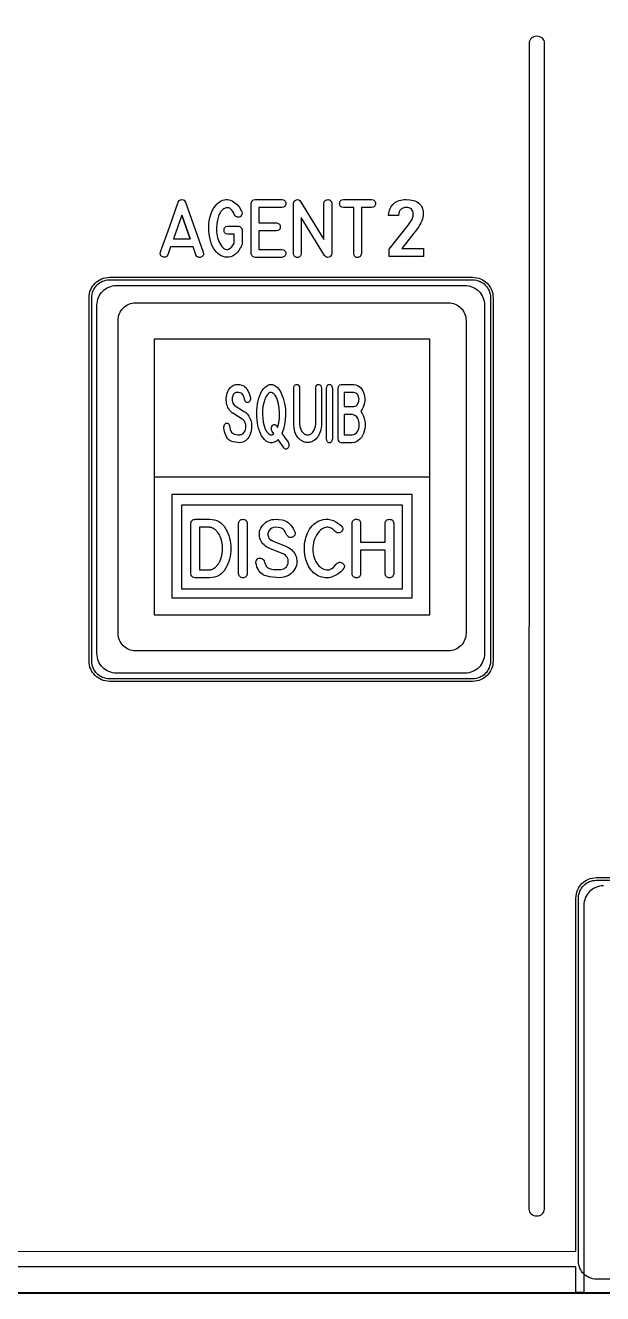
# Model space of a CAD drawing. Extents: x 27 to 704, y 10 to 614.
# Drawn here: x 301.4 to 334.9, y 502.1 to 575.7 of the extents above; entities that cross this region are included whole.
import ezdxf

# ---------------------------------------------------------------- set-up
doc = ezdxf.new("R2010")
doc.units = 0
for name, color, linetype in [('_BACKPANEL', 5, 'CONTINUOUS'), ('_ENGRAVING', 105, 'CONTINUOUS'), ('_LABELS', 30, 'CONTINUOUS'), ('_TOPLAYER', 1, 'CONTINUOUS')]:
    doc.layers.add(name, color=color, linetype=linetype)

msp = doc.modelspace()

# ---------------------------------------------------------------- linework, layer by layer
at = {"layer": '_BACKPANEL'}
for points in [[(526.321, 576.81), (526.321, 572.142), (526.321, 562.805), (526.321, 553.469), (526.321, 511.454), (526.321, 502.117), (203.984, 502.117), (203.984, 511.454), (203.984, 553.469), (203.984, 562.805), (203.984, 572.142), (203.984, 576.81)], [(306.258, 560.954), (327.354, 560.954), (327.459, 560.949), (327.561, 560.933), (327.66, 560.908), (327.754, 560.874), (327.844, 560.831), (327.929, 560.779), (328.008, 560.72), (328.081, 560.654), (328.147, 560.581), (328.206, 560.502), (328.257, 560.417), (328.301, 560.327), (328.335, 560.233), (328.36, 560.134), (328.376, 560.032), (328.381, 559.927), (328.381, 538.832), (328.376, 538.726), (328.36, 538.624), (328.335, 538.526), (328.301, 538.431), (328.257, 538.341), (328.206, 538.257), (328.147, 538.177), (328.081, 538.105), (328.008, 538.038), (327.929, 537.979), (327.844, 537.928), (327.754, 537.885), (327.66, 537.85), (327.561, 537.825), (327.459, 537.81), (327.354, 537.804), (306.258, 537.804), (306.153, 537.81), (306.051, 537.825), (305.952, 537.85), (305.858, 537.885), (305.768, 537.928), (305.683, 537.979), (305.604, 538.038), (305.531, 538.105), (305.465, 538.177), (305.406, 538.257), (305.355, 538.341), (305.312, 538.431), (305.277, 538.526), (305.252, 538.624), (305.236, 538.726), (305.231, 538.832), (305.231, 559.927), (305.236, 560.032), (305.252, 560.134), (305.277, 560.233), (305.312, 560.327), (305.355, 560.417), (305.406, 560.502), (305.465, 560.581), (305.531, 560.654), (305.604, 560.72), (305.683, 560.779), (305.768, 560.831), (305.858, 560.874), (305.952, 560.908), (306.051, 560.933), (306.153, 560.949)]]:
    msp.add_lwpolyline(points, close=True, dxfattribs=at)
msp.add_lwpolyline([(355.619, 502.96), (334.524, 502.96), (334.418, 502.965), (334.316, 502.98), (334.218, 503.006), (334.123, 503.04), (334.033, 503.083), (333.949, 503.135), (333.87, 503.194), (333.797, 503.26), (333.73, 503.333), (333.671, 503.412), (333.62, 503.496), (333.577, 503.586), (333.542, 503.681), (333.517, 503.779), (333.502, 503.882), (333.496, 503.987), (333.496, 525.082), (333.502, 525.187), (333.517, 525.29), (333.542, 525.388), (333.577, 525.483), (333.62, 525.573), (333.671, 525.657), (333.73, 525.736), (333.797, 525.809), (333.87, 525.875), (333.949, 525.934), (334.033, 525.986), (334.123, 526.029), (334.218, 526.063), (334.316, 526.089), (334.418, 526.104), (334.524, 526.11), (355.619, 526.11)], dxfattribs=at)
at = {"layer": '_ENGRAVING'}
for points in [[(331.076, 575.093), (331.075, 575.093), (330.985, 575.085), (330.9, 575.062), (330.824, 575.025), (330.757, 574.977), (330.702, 574.918), (330.661, 574.851), (330.634, 574.777), (330.625, 574.697), (330.625, 574.696), (330.617, 507.027), (330.617, 507.026), (330.626, 506.946), (330.653, 506.871), (330.694, 506.804), (330.749, 506.746), (330.815, 506.697), (330.892, 506.661), (330.976, 506.637), (331.066, 506.629), (331.068, 506.629), (331.158, 506.637), (331.243, 506.66), (331.319, 506.697), (331.386, 506.745), (331.441, 506.804), (331.482, 506.871), (331.508, 506.946), (331.518, 507.026), (331.518, 507.027), (331.526, 574.696), (331.526, 574.697), (331.516, 574.776), (331.49, 574.851), (331.449, 574.918), (331.394, 574.977), (331.328, 575.025), (331.251, 575.062), (331.167, 575.085)], [(309.225, 562.576), (309.74, 564.021), (310.257, 565.466), (310.29, 565.531), (310.336, 565.578), (310.396, 565.606), (310.468, 565.616), (310.54, 565.608), (310.6, 565.579), (310.646, 565.532), (310.68, 565.466), (311.71, 562.568), (311.72, 562.463), (311.714, 562.418), (311.7, 562.378), (311.679, 562.343), (311.651, 562.314), (311.615, 562.289), (311.572, 562.27), (311.527, 562.257), (311.484, 562.253), (311.444, 562.258), (311.407, 562.271), (311.372, 562.292), (311.34, 562.322), (311.284, 562.407), (311.119, 562.876), (309.809, 562.876), (309.648, 562.419), (309.591, 562.333), (309.559, 562.303), (309.523, 562.282), (309.485, 562.269), (309.445, 562.265), (309.401, 562.27), (309.355, 562.284), (309.312, 562.304), (309.276, 562.329), (309.248, 562.358), (309.228, 562.392), (309.216, 562.431), (309.211, 562.475)], [(313.127, 563.612), (313.112, 563.614), (313.026, 563.637), (312.993, 563.657), (312.965, 563.683), (312.944, 563.714), (312.928, 563.751), (312.916, 563.841), (312.928, 563.932), (312.944, 563.969), (312.965, 564), (312.993, 564.026), (313.026, 564.046), (313.112, 564.069), (313.127, 564.072), (313.141, 564.072), (313.734, 564.072), (313.779, 564.068), (313.821, 564.055), (313.859, 564.034), (313.894, 564.004), (313.924, 563.969), (313.944, 563.93), (313.957, 563.887), (313.961, 563.841), (313.961, 563.01), (313.942, 562.968), (313.931, 562.942), (313.919, 562.917), (313.906, 562.892), (313.894, 562.868), (313.882, 562.843), (313.869, 562.819), (313.855, 562.794), (313.775, 562.668), (313.69, 562.558), (313.6, 562.466), (313.505, 562.392), (313.406, 562.334), (313.302, 562.294), (313.194, 562.271), (313.08, 562.266), (312.967, 562.277), (312.858, 562.304), (312.754, 562.346), (312.654, 562.405), (312.559, 562.48), (312.469, 562.57), (312.383, 562.677), (312.302, 562.799), (312.232, 562.931), (312.172, 563.078), (312.121, 563.241), (312.08, 563.419), (312.05, 563.607), (312.033, 563.796), (312.029, 563.988), (312.037, 564.181), (312.059, 564.374), (312.096, 564.561), (312.148, 564.744), (312.214, 564.922), (312.298, 565.089), (312.4, 565.238), (312.52, 565.368), (312.659, 565.48), (312.751, 565.537), (312.843, 565.58), (312.934, 565.609), (313.024, 565.623), (313.114, 565.624), (313.203, 565.61), (313.291, 565.582), (313.379, 565.54), (313.543, 565.432), (313.685, 565.305), (313.805, 565.157), (313.903, 564.99), (313.916, 564.964), (313.926, 564.941), (313.939, 564.917), (313.956, 564.842), (313.955, 564.775), (313.936, 564.715), (313.897, 564.663), (313.849, 564.623), (313.8, 564.598), (313.748, 564.588), (313.694, 564.593), (313.643, 564.61), (313.597, 564.638), (313.558, 564.676), (313.525, 564.725), (313.477, 564.835), (313.425, 564.929), (313.369, 565.006), (313.31, 565.066), (313.248, 565.11), (313.182, 565.136), (313.113, 565.146), (313.041, 565.139), (312.969, 565.118), (312.902, 565.086), (312.839, 565.041), (312.781, 564.985), (312.728, 564.918), (312.679, 564.838), (312.636, 564.747), (312.596, 564.644), (312.535, 564.431), (312.495, 564.209), (312.478, 563.98), (312.482, 563.742), (312.494, 563.624), (312.513, 563.509), (312.54, 563.398), (312.575, 563.291), (312.617, 563.187), (312.667, 563.088), (312.725, 562.992), (312.791, 562.901), (312.887, 562.797), (312.935, 562.761), (312.984, 562.735), (313.032, 562.72), (313.081, 562.716), (313.13, 562.723), (313.18, 562.74), (313.273, 562.795), (313.357, 562.869), (313.429, 562.963), (313.492, 563.076), (313.509, 563.112), (313.509, 563.612)], [(316.27, 565.159), (314.937, 565.159), (314.937, 564.263), (315.953, 564.263), (316.053, 564.235), (316.092, 564.214), (316.124, 564.187), (316.149, 564.155), (316.166, 564.118), (316.177, 564.076), (316.18, 564.029), (316.177, 563.982), (316.166, 563.94), (316.148, 563.903), (316.123, 563.872), (316.091, 563.845), (316.052, 563.824), (315.953, 563.797), (314.937, 563.797), (314.937, 562.72), (316.27, 562.72), (316.369, 562.693), (316.408, 562.672), (316.44, 562.645), (316.464, 562.614), (316.482, 562.578), (316.493, 562.536), (316.496, 562.489), (316.493, 562.443), (316.482, 562.401), (316.464, 562.365), (316.44, 562.334), (316.408, 562.308), (316.369, 562.287), (316.27, 562.26), (314.713, 562.26), (314.624, 562.284), (314.587, 562.305), (314.556, 562.331), (314.53, 562.363), (314.51, 562.401), (314.485, 562.493), (314.485, 565.387), (314.511, 565.482), (314.532, 565.521), (314.558, 565.552), (314.589, 565.578), (314.625, 565.597), (314.713, 565.616), (316.27, 565.616), (316.369, 565.595), (316.408, 565.576), (316.439, 565.55), (316.464, 565.518), (316.482, 565.48), (316.492, 565.436), (316.495, 565.386), (316.492, 565.336), (316.481, 565.292), (316.463, 565.255), (316.439, 565.223), (316.407, 565.198), (316.368, 565.179)], [(319.163, 562.486), (319.153, 562.408), (319.122, 562.345), (319.071, 562.298), (319, 562.267), (318.923, 562.256), (318.855, 562.268), (318.796, 562.305), (318.747, 562.365), (317.397, 564.572), (317.397, 562.486), (317.369, 562.386), (317.348, 562.346), (317.322, 562.314), (317.291, 562.289), (317.255, 562.271), (317.215, 562.26), (317.169, 562.257), (317.124, 562.26), (317.083, 562.271), (317.047, 562.289), (317.017, 562.314), (316.991, 562.346), (316.97, 562.386), (316.943, 562.486), (316.943, 565.38), (316.963, 565.458), (316.998, 565.522), (317.049, 565.571), (317.114, 565.605), (317.185, 565.619), (317.249, 565.607), (317.307, 565.568), (317.36, 565.503), (318.71, 563.292), (318.71, 565.38), (318.736, 565.483), (318.757, 565.523), (318.784, 565.555), (318.816, 565.581), (318.853, 565.599), (318.896, 565.609), (318.944, 565.612), (318.992, 565.608), (319.034, 565.597), (319.07, 565.578), (319.1, 565.553), (319.125, 565.521), (319.144, 565.481), (319.163, 565.38)], [(320.44, 562.489), (320.44, 565.154), (319.85, 565.154), (319.751, 565.175), (319.713, 565.195), (319.681, 565.221), (319.657, 565.253), (319.639, 565.29), (319.629, 565.334), (319.625, 565.384), (319.629, 565.434), (319.64, 565.479), (319.657, 565.517), (319.682, 565.549), (319.713, 565.575), (319.752, 565.594), (319.85, 565.616), (321.481, 565.616), (321.579, 565.595), (321.617, 565.575), (321.648, 565.549), (321.672, 565.517), (321.69, 565.479), (321.7, 565.435), (321.704, 565.384), (321.701, 565.334), (321.69, 565.29), (321.673, 565.252), (321.649, 565.22), (321.617, 565.194), (321.579, 565.175), (321.481, 565.154), (320.893, 565.154), (320.893, 562.489), (320.864, 562.388), (320.842, 562.348), (320.815, 562.316), (320.783, 562.291), (320.746, 562.273), (320.703, 562.263), (320.656, 562.26), (320.609, 562.264), (320.567, 562.275), (320.532, 562.294), (320.502, 562.319), (320.478, 562.351), (320.459, 562.39)], [(323.481, 565.621), (323.709, 565.607), (323.812, 565.591), (323.909, 565.567), (323.998, 565.537), (324.08, 565.5), (324.154, 565.457), (324.222, 565.407), (324.283, 565.351), (324.335, 565.289), (324.38, 565.221), (324.416, 565.147), (324.445, 565.068), (324.465, 564.982), (324.477, 564.891), (324.481, 564.793), (324.481, 564.787), (324.476, 564.691), (324.46, 564.592), (324.433, 564.489), (324.395, 564.383), (324.347, 564.274), (324.288, 564.165), (324.22, 564.056), (324.141, 563.945), (323.23, 562.77), (324.492, 562.77), (324.492, 562.308), (322.503, 562.308), (322.503, 562.732), (323.628, 564.149), (323.746, 564.321), (323.832, 564.487), (323.885, 564.644), (323.898, 564.716), (323.903, 564.784), (323.903, 564.793), (323.896, 564.876), (323.877, 564.948), (323.844, 565.01), (323.798, 565.062), (323.74, 565.102), (323.67, 565.131), (323.588, 565.148), (323.494, 565.154), (323.4, 565.147), (323.316, 565.125), (323.242, 565.089), (323.178, 565.039), (323.125, 564.976), (323.085, 564.9), (323.058, 564.811), (323.044, 564.71), (323.044, 564.694), (322.466, 564.694), (322.466, 564.71), (322.479, 564.816), (322.498, 564.917), (322.525, 565.011), (322.559, 565.098), (322.601, 565.179), (322.649, 565.254), (322.704, 565.322), (322.767, 565.384), (322.836, 565.439), (322.911, 565.488), (322.991, 565.528), (323.078, 565.562), (323.17, 565.587), (323.268, 565.606), (323.372, 565.617)], [(310.955, 563.337), (310.466, 564.713), (309.974, 563.337)], [(310.466, 564.713), (310.955, 563.337)], [(306.268, 561.108), (327.344, 561.108), (327.466, 561.101), (327.584, 561.083), (327.699, 561.054), (327.808, 561.014), (327.912, 560.964), (328.01, 560.905), (328.102, 560.836), (328.186, 560.76), (328.263, 560.675), (328.332, 560.584), (328.391, 560.485), (328.441, 560.381), (328.481, 560.272), (328.51, 560.158), (328.528, 560.039), (328.534, 559.917), (328.534, 538.842), (328.528, 538.72), (328.51, 538.601), (328.481, 538.487), (328.441, 538.377), (328.391, 538.273), (328.332, 538.175), (328.263, 538.083), (328.186, 537.999), (328.102, 537.922), (328.01, 537.854), (327.912, 537.794), (327.808, 537.744), (327.699, 537.704), (327.584, 537.675), (327.466, 537.657), (327.344, 537.651), (306.268, 537.651), (306.146, 537.657), (306.028, 537.675), (305.914, 537.704), (305.804, 537.744), (305.7, 537.794), (305.602, 537.854), (305.51, 537.922), (305.426, 537.999), (305.349, 538.083), (305.281, 538.175), (305.221, 538.273), (305.171, 538.377), (305.131, 538.487), (305.102, 538.601), (305.084, 538.72), (305.078, 538.842), (305.078, 559.917), (305.084, 560.039), (305.102, 560.158), (305.131, 560.272), (305.171, 560.381), (305.221, 560.485), (305.281, 560.584), (305.349, 560.675), (305.426, 560.76), (305.51, 560.836), (305.602, 560.905), (305.7, 560.964), (305.804, 561.014), (305.914, 561.054), (306.028, 561.083), (306.146, 561.101)], [(306.676, 560.629), (326.892, 560.629), (327.009, 560.623), (327.123, 560.606), (327.233, 560.578), (327.338, 560.54), (327.438, 560.492), (327.532, 560.435), (327.62, 560.369), (327.701, 560.296), (327.774, 560.215), (327.84, 560.127), (327.897, 560.032), (327.945, 559.933), (327.983, 559.828), (328.011, 559.718), (328.029, 559.604), (328.034, 559.487), (328.034, 539.271), (328.029, 539.154), (328.011, 539.041), (327.983, 538.931), (327.945, 538.826), (327.897, 538.726), (327.84, 538.632), (327.774, 538.544), (327.701, 538.463), (327.62, 538.389), (327.532, 538.324), (327.438, 538.267), (327.338, 538.219), (327.233, 538.18), (327.123, 538.152), (327.009, 538.135), (326.892, 538.129), (306.676, 538.129), (306.559, 538.135), (306.446, 538.152), (306.336, 538.18), (306.231, 538.219), (306.131, 538.267), (306.037, 538.324), (305.949, 538.389), (305.868, 538.463), (305.795, 538.544), (305.729, 538.632), (305.672, 538.726), (305.624, 538.826), (305.586, 538.931), (305.558, 539.041), (305.54, 539.154), (305.534, 539.271), (305.534, 559.487), (305.54, 559.604), (305.558, 559.718), (305.586, 559.828), (305.624, 559.933), (305.672, 560.032), (305.729, 560.127), (305.795, 560.215), (305.868, 560.296), (305.949, 560.369), (306.037, 560.435), (306.131, 560.492), (306.231, 560.54), (306.336, 560.578), (306.446, 560.606), (306.559, 560.623)]]:
    msp.add_lwpolyline(points, close=True, dxfattribs=at)
for points in [[(210.342, 504.572), (333.343, 504.578), (333.343, 525.072), (333.349, 525.194), (333.367, 525.313), (333.396, 525.427), (333.436, 525.537), (333.486, 525.641), (333.546, 525.739), (333.614, 525.83), (333.691, 525.915), (333.776, 525.992), (333.867, 526.06), (333.965, 526.12), (334.069, 526.17), (334.179, 526.209), (334.293, 526.239), (334.412, 526.257), (334.534, 526.263), (355.609, 526.263)], [(334.942, 525.785), (334.825, 525.779), (334.711, 525.761), (334.601, 525.733), (334.496, 525.695), (334.397, 525.647), (334.302, 525.59), (334.214, 525.524), (334.133, 525.451), (334.06, 525.37), (333.994, 525.282), (333.937, 525.188), (333.889, 525.088), (333.851, 524.983), (333.823, 524.873), (333.806, 524.76), (333.8, 524.642), (333.8, 502.186)], [(333.8, 502.186), (333.343, 502.186), (333.343, 503.678), (210.344, 503.672)]]:
    msp.add_lwpolyline(points, dxfattribs=at)
at = {"layer": '_LABELS'}
for points in [[(324.864, 541.522), (324.864, 557.524), (308.864, 557.524), (308.864, 541.522)], [(314.109, 553.304), (314.128, 553.292), (314.15, 553.278), (314.169, 553.263), (314.188, 553.247), (314.207, 553.231), (314.264, 553.175), (314.314, 553.113), (314.36, 553.046), (314.399, 552.975), (314.461, 552.815), (314.5, 552.635), (314.514, 552.484), (314.51, 552.329), (314.496, 552.218), (314.472, 552.112), (314.438, 552.01), (314.396, 551.912), (314.345, 551.822), (314.288, 551.743), (314.226, 551.674), (314.157, 551.617), (314.079, 551.568), (314, 551.532), (313.919, 551.511), (313.838, 551.504), (313.7, 551.51), (313.566, 551.529), (313.435, 551.56), (313.308, 551.603), (313.247, 551.633), (313.19, 551.673), (313.139, 551.723), (313.091, 551.784), (313.049, 551.855), (313.01, 551.936), (312.948, 552.13), (312.926, 552.243), (312.909, 552.359), (312.905, 552.416), (312.911, 552.471), (312.926, 552.522), (312.952, 552.569), (312.984, 552.607), (313.019, 552.632), (313.059, 552.642), (313.102, 552.638), (313.146, 552.618), (313.182, 552.585), (313.211, 552.537), (313.233, 552.476), (313.237, 552.461), (313.271, 552.3), (313.316, 552.174), (313.371, 552.085), (313.403, 552.054), (313.437, 552.032), (313.516, 552.002), (313.608, 551.982), (313.715, 551.971), (313.835, 551.969), (313.892, 551.974), (313.943, 551.989), (313.99, 552.012), (314.033, 552.046), (314.071, 552.089), (314.104, 552.141), (314.133, 552.203), (314.157, 552.274), (314.172, 552.343), (314.179, 552.413), (314.178, 552.484), (314.169, 552.556), (314.153, 552.627), (314.13, 552.691), (314.101, 552.749), (314.065, 552.801), (314.025, 552.841), (313.974, 552.879), (313.42, 553.215), (313.402, 553.228), (313.337, 553.28), (313.279, 553.338), (313.227, 553.4), (313.182, 553.468), (313.143, 553.542), (313.111, 553.62), (313.084, 553.704), (313.065, 553.793), (313.049, 553.897), (313.042, 553.999), (313.043, 554.098), (313.053, 554.195), (313.071, 554.288), (313.098, 554.379), (313.133, 554.468), (313.177, 554.553), (313.227, 554.632), (313.28, 554.701), (313.338, 554.759), (313.399, 554.806), (313.464, 554.843), (313.532, 554.869), (313.605, 554.885), (313.681, 554.89), (313.812, 554.885), (313.937, 554.853), (313.997, 554.832), (314.058, 554.799), (314.129, 554.746), (314.191, 554.683), (314.244, 554.612), (314.289, 554.531), (314.365, 554.353), (314.433, 554.162), (314.444, 554.119), (314.448, 554.041), (314.432, 553.971), (314.402, 553.908), (314.377, 553.879), (314.345, 553.853), (314.312, 553.839), (314.277, 553.835), (314.241, 553.842), (314.206, 553.859), (314.175, 553.887), (314.149, 553.925), (314.127, 553.975), (314.061, 554.171), (314.018, 554.263), (313.962, 554.337), (313.911, 554.376), (313.857, 554.404), (313.779, 554.422), (313.669, 554.427), (313.593, 554.413), (313.527, 554.377), (313.471, 554.317), (313.424, 554.235), (313.399, 554.172), (313.384, 554.107), (313.378, 554.037), (313.381, 553.965), (313.395, 553.878), (313.42, 553.802), (313.457, 553.736), (313.505, 553.68), (313.516, 553.669), (313.529, 553.658), (313.542, 553.65), (313.556, 553.642)], [(316.486, 553.119), (316.469, 552.829), (316.428, 552.553), (316.363, 552.289), (316.273, 552.037), (316.632, 551.532), (316.657, 551.491), (316.673, 551.447), (316.681, 551.398), (316.681, 551.345), (316.672, 551.294), (316.657, 551.248), (316.635, 551.207), (316.605, 551.173), (316.548, 551.135), (316.493, 551.128), (316.441, 551.151), (316.392, 551.205), (316.048, 551.683), (316.039, 551.674), (316.032, 551.666), (315.961, 551.602), (315.887, 551.554), (315.827, 551.528), (315.768, 551.51), (315.708, 551.501), (315.649, 551.501), (315.607, 551.506), (315.482, 551.542), (315.368, 551.601), (315.266, 551.683), (315.176, 551.788), (315.097, 551.911), (315.027, 552.045), (314.967, 552.193), (314.917, 552.352), (314.879, 552.503), (314.85, 552.664), (314.829, 552.836), (314.815, 553.018), (314.81, 553.205), (314.815, 553.389), (314.829, 553.572), (314.853, 553.752), (314.886, 553.927), (314.93, 554.094), (314.985, 554.254), (315.05, 554.405), (315.127, 554.542), (315.216, 554.66), (315.317, 554.757), (315.431, 554.834), (315.49, 554.862), (315.548, 554.882), (315.606, 554.892), (315.663, 554.893), (315.719, 554.886), (315.775, 554.869), (315.83, 554.844), (315.885, 554.809), (315.988, 554.724), (316.081, 554.623), (316.163, 554.508), (316.234, 554.377), (316.295, 554.234), (316.348, 554.086), (316.392, 553.933), (316.428, 553.773), (316.455, 553.611), (316.473, 553.448), (316.484, 553.284)], [(315.713, 552.155), (315.692, 552.191), (315.669, 552.254), (315.661, 552.316), (315.667, 552.379), (315.687, 552.441), (315.719, 552.497), (315.759, 552.534), (315.812, 552.557), (315.862, 552.557), (315.909, 552.534), (315.954, 552.488), (316.026, 552.385), (316.064, 552.518), (316.094, 552.655), (316.116, 552.795), (316.129, 552.939), (316.134, 553.228), (316.115, 553.513), (316.072, 553.768), (315.996, 554.04), (315.943, 554.168), (315.878, 554.271), (315.801, 554.35), (315.711, 554.404), (315.641, 554.42), (315.574, 554.411), (315.51, 554.376), (315.45, 554.316), (315.347, 554.166), (315.308, 554.089), (315.276, 554.011), (315.215, 553.814), (315.174, 553.604), (315.15, 553.381), (315.145, 553.144), (315.159, 552.909), (315.191, 552.688), (315.241, 552.482), (315.31, 552.291), (315.349, 552.209), (315.395, 552.135), (315.447, 552.07), (315.506, 552.013), (315.569, 551.972), (315.635, 551.957), (315.705, 551.966), (315.777, 552.001), (315.806, 552.022)], [(318.57, 552.617), (318.57, 552.584), (318.565, 552.484), (318.528, 552.248), (318.5, 552.142), (318.465, 552.044), (318.425, 551.955), (318.378, 551.874), (318.324, 551.801), (318.265, 551.737), (318.138, 551.632), (318.073, 551.592), (318.007, 551.56), (317.939, 551.536), (317.871, 551.52), (317.802, 551.512), (317.732, 551.512), (317.661, 551.52), (317.593, 551.535), (317.526, 551.559), (317.46, 551.591), (317.334, 551.678), (317.213, 551.797), (317.158, 551.869), (317.109, 551.948), (317.067, 552.034), (317.032, 552.129), (317.003, 552.231), (316.981, 552.341), (316.958, 552.584), (316.958, 552.617), (316.958, 554.658), (316.971, 554.748), (317.004, 554.822), (317.047, 554.869), (317.1, 554.89), (317.162, 554.885), (317.22, 554.858), (317.262, 554.81), (317.287, 554.744), (317.295, 554.658), (317.295, 552.617), (317.317, 552.439), (317.337, 552.358), (317.364, 552.284), (317.398, 552.216), (317.438, 552.154), (317.484, 552.098), (317.537, 552.047), (317.594, 552.006), (317.651, 551.978), (317.709, 551.961), (317.767, 551.957), (317.827, 551.965), (317.887, 551.986), (317.948, 552.019), (318.009, 552.064), (318.061, 552.113), (318.106, 552.168), (318.143, 552.23), (318.172, 552.299), (318.214, 552.451), (318.234, 552.617), (318.234, 554.658), (318.236, 554.703), (318.258, 554.791), (318.295, 554.851), (318.32, 554.87), (318.348, 554.883), (318.417, 554.887), (318.484, 554.865), (318.51, 554.846), (318.532, 554.82), (318.561, 554.751), (318.57, 554.658)], [(319.202, 551.728), (319.181, 551.626), (319.146, 551.553), (319.123, 551.527), (319.096, 551.509), (319.066, 551.499), (319.031, 551.495), (318.997, 551.499), (318.967, 551.51), (318.94, 551.528), (318.917, 551.554), (318.882, 551.626), (318.862, 551.728), (318.862, 554.655), (318.882, 554.757), (318.917, 554.83), (318.94, 554.856), (318.967, 554.875), (318.997, 554.886), (319.031, 554.889), (319.066, 554.886), (319.096, 554.875), (319.123, 554.857), (319.146, 554.831), (319.181, 554.758), (319.202, 554.655)], [(320.454, 554.89), (320.563, 554.868), (320.664, 554.829), (320.755, 554.773), (320.837, 554.7), (320.908, 554.614), (320.968, 554.519), (321.015, 554.416), (321.051, 554.305), (321.075, 554.188), (321.085, 554.067), (321.083, 553.942), (321.067, 553.813), (321.038, 553.685), (320.993, 553.563), (320.932, 553.446), (320.856, 553.334), (320.94, 553.197), (321.006, 553.055), (321.055, 552.907), (321.086, 552.754), (321.101, 552.601), (321.102, 552.453), (321.087, 552.31), (321.058, 552.172), (321.014, 552.042), (320.957, 551.922), (320.887, 551.812), (320.802, 551.713), (320.706, 551.629), (320.599, 551.565), (320.481, 551.522), (320.351, 551.499), (320.348, 551.499), (319.711, 551.499), (319.646, 551.524), (319.595, 551.571), (319.561, 551.639), (319.542, 551.729), (319.542, 554.655), (319.56, 554.747), (319.594, 554.817), (319.645, 554.864), (319.711, 554.89)], [(320.454, 554.42), (319.88, 554.42), (319.88, 553.604), (320.458, 553.604), (320.527, 553.621), (320.587, 553.652), (320.638, 553.695), (320.679, 553.752), (320.71, 553.816), (320.732, 553.883), (320.745, 553.952), (320.749, 554.024), (320.744, 554.094), (320.729, 554.162), (320.706, 554.227), (320.673, 554.288), (320.632, 554.342), (320.581, 554.381), (320.522, 554.407)], [(320.348, 551.968), (320.443, 551.984), (320.527, 552.019), (320.598, 552.075), (320.658, 552.15), (320.705, 552.238), (320.739, 552.33), (320.76, 552.427), (320.768, 552.528), (320.764, 552.631), (320.746, 552.73), (320.716, 552.826), (320.672, 552.918), (320.615, 553), (320.544, 553.064), (320.46, 553.11), (320.362, 553.138), (319.88, 553.138), (319.88, 551.968)], [(309.891, 548.505), (309.891, 548.363), (309.891, 542.505), (323.837, 542.505), (323.837, 548.505)], [(310.462, 547.907), (323.247, 547.907), (323.247, 543.005), (310.462, 543.005)], [(311.237, 547.061), (312.069, 547.061), (312.219, 547.053), (312.36, 547.028), (312.491, 546.987), (312.612, 546.929), (312.723, 546.854), (312.825, 546.763), (312.917, 546.655), (312.999, 546.531), (313.071, 546.396), (313.134, 546.259), (313.187, 546.118), (313.231, 545.974), (313.265, 545.826), (313.289, 545.675), (313.303, 545.521), (313.308, 545.364), (313.303, 545.206), (313.289, 545.052), (313.264, 544.901), (313.23, 544.754), (313.187, 544.609), (313.134, 544.469), (313.071, 544.331), (312.998, 544.197), (312.916, 544.072), (312.824, 543.965), (312.722, 543.873), (312.611, 543.799), (312.49, 543.741), (312.359, 543.699), (312.219, 543.674), (312.069, 543.666), (311.237, 543.666), (311.24, 543.666), (311.237, 543.666), (311.173, 543.676), (311.093, 543.706), (311.036, 543.753), (311.002, 543.819), (310.991, 543.902), (310.99, 543.902), (310.991, 546.829), (310.99, 546.842), (310.996, 546.886), (311.011, 546.927), (311.035, 546.964), (311.066, 546.997), (311.104, 547.025), (311.145, 547.045), (311.19, 547.057), (311.239, 547.061)], [(314.26, 543.895), (314.23, 543.793), (314.207, 543.753), (314.178, 543.72), (314.144, 543.694), (314.104, 543.676), (314.059, 543.666), (314.009, 543.662), (313.958, 543.666), (313.913, 543.677), (313.874, 543.695), (313.84, 543.721), (313.811, 543.753), (313.788, 543.793), (313.759, 543.895), (313.759, 546.826), (313.788, 546.928), (313.811, 546.968), (313.84, 547.001), (313.874, 547.027), (313.913, 547.045), (313.958, 547.057), (314.009, 547.06), (314.059, 547.057), (314.104, 547.046), (314.144, 547.028), (314.178, 547.002), (314.207, 546.969), (314.23, 546.929), (314.26, 546.826)], [(316.54, 545.473), (316.568, 545.462), (316.6, 545.447), (316.628, 545.432), (316.656, 545.416), (316.685, 545.4), (316.768, 545.344), (316.843, 545.282), (316.91, 545.215), (316.968, 545.143), (317.018, 545.066), (317.06, 544.984), (317.093, 544.896), (317.118, 544.803), (317.137, 544.652), (317.132, 544.497), (317.111, 544.386), (317.076, 544.28), (317.027, 544.178), (316.963, 544.08), (316.889, 543.99), (316.805, 543.91), (316.712, 543.842), (316.611, 543.784), (316.496, 543.735), (316.379, 543.699), (316.26, 543.678), (316.139, 543.671), (315.936, 543.677), (315.738, 543.696), (315.545, 543.727), (315.356, 543.77), (315.266, 543.8), (315.183, 543.84), (315.107, 543.89), (315.037, 543.951), (314.974, 544.022), (314.917, 544.104), (314.867, 544.196), (314.824, 544.298), (314.792, 544.411), (314.768, 544.527), (314.762, 544.584), (314.77, 544.639), (314.793, 544.69), (314.83, 544.737), (314.878, 544.776), (314.93, 544.8), (314.989, 544.81), (315.052, 544.807), (315.117, 544.787), (315.171, 544.753), (315.214, 544.705), (315.247, 544.644), (315.252, 544.629), (315.302, 544.468), (315.333, 544.4), (315.368, 544.342), (315.407, 544.293), (315.45, 544.253), (315.497, 544.222), (315.548, 544.2), (315.664, 544.17), (315.8, 544.149), (315.958, 544.138), (316.135, 544.137), (316.219, 544.142), (316.295, 544.156), (316.365, 544.18), (316.427, 544.213), (316.483, 544.256), (316.533, 544.309), (316.575, 544.371), (316.611, 544.442), (316.633, 544.511), (316.643, 544.581), (316.642, 544.652), (316.628, 544.725), (316.604, 544.795), (316.571, 544.859), (316.527, 544.917), (316.475, 544.969), (316.416, 545.009), (316.34, 545.047), (315.522, 545.384), (315.496, 545.397), (315.4, 545.449), (315.314, 545.507), (315.238, 545.57), (315.171, 545.638), (315.113, 545.711), (315.065, 545.789), (315.026, 545.873), (314.997, 545.962), (314.974, 546.067), (314.963, 546.169), (314.965, 546.268), (314.98, 546.365), (315.006, 546.459), (315.046, 546.55), (315.098, 546.638), (315.163, 546.724), (315.236, 546.803), (315.316, 546.871), (315.4, 546.929), (315.491, 546.977), (315.587, 547.014), (315.688, 547.04), (315.795, 547.056), (315.907, 547.061), (316.102, 547.056), (316.286, 547.024), (316.374, 547.003), (316.464, 546.97), (316.569, 546.917), (316.661, 546.854), (316.739, 546.782), (316.805, 546.702), (316.918, 546.524), (317.019, 546.332), (317.035, 546.289), (317.04, 546.211), (317.017, 546.141), (316.973, 546.078), (316.936, 546.048), (316.889, 546.023), (316.84, 546.009), (316.788, 546.005), (316.734, 546.012), (316.683, 546.029), (316.638, 546.057), (316.599, 546.095), (316.567, 546.145), (316.469, 546.341), (316.406, 546.433), (316.323, 546.508), (316.248, 546.547), (316.167, 546.574), (316.052, 546.592), (315.89, 546.597), (315.778, 546.584), (315.681, 546.547), (315.597, 546.488), (315.528, 546.405), (315.492, 546.343), (315.469, 546.277), (315.46, 546.207), (315.464, 546.135), (315.485, 546.048), (315.522, 545.971), (315.577, 545.905), (315.648, 545.849), (315.664, 545.839), (315.683, 545.828), (315.702, 545.82), (315.724, 545.811)], [(319.852, 544.197), (319.836, 544.175), (319.827, 544.164), (319.82, 544.154), (319.689, 544.011), (319.54, 543.891), (319.372, 543.793), (319.185, 543.717), (319.087, 543.689), (318.989, 543.671), (318.891, 543.662), (318.794, 543.664), (318.698, 543.674), (318.601, 543.695), (318.505, 543.724), (318.41, 543.764), (318.303, 543.82), (318.203, 543.886), (318.11, 543.96), (318.025, 544.043), (317.947, 544.136), (317.877, 544.237), (317.814, 544.347), (317.759, 544.467), (317.67, 544.717), (317.61, 544.972), (317.58, 545.232), (317.58, 545.497), (317.591, 545.629), (317.61, 545.759), (317.636, 545.886), (317.67, 546.01), (317.711, 546.131), (317.76, 546.25), (317.816, 546.366), (317.88, 546.479), (317.952, 546.586), (318.031, 546.682), (318.118, 546.768), (318.213, 546.843), (318.315, 546.908), (318.425, 546.962), (318.543, 547.006), (318.668, 547.04), (318.816, 547.061), (318.964, 547.059), (319.112, 547.034), (319.26, 546.986), (319.401, 546.921), (319.528, 546.843), (319.643, 546.754), (319.744, 546.653), (319.753, 546.642), (319.785, 546.591), (319.802, 546.538), (319.802, 546.482), (319.786, 546.424), (319.758, 546.37), (319.719, 546.327), (319.67, 546.296), (319.611, 546.275), (319.545, 546.268), (319.481, 546.278), (319.419, 546.306), (319.36, 546.352), (319.243, 546.464), (319.128, 546.543), (319.071, 546.57), (319.015, 546.589), (318.96, 546.599), (318.905, 546.6), (318.798, 546.586), (318.697, 546.553), (318.602, 546.502), (318.512, 546.431), (318.429, 546.346), (318.354, 546.25), (318.285, 546.142), (318.224, 546.024), (318.172, 545.901), (318.131, 545.783), (318.102, 545.668), (318.083, 545.558), (318.071, 545.437), (318.068, 545.315), (318.074, 545.193), (318.089, 545.071), (318.113, 544.951), (318.148, 544.834), (318.193, 544.721), (318.249, 544.611), (318.304, 544.521), (318.362, 544.44), (318.423, 544.367), (318.489, 544.304), (318.557, 544.249), (318.629, 544.203), (318.705, 544.166), (318.783, 544.138), (318.864, 544.121), (318.944, 544.12), (319.023, 544.134), (319.102, 544.162), (319.181, 544.206), (319.259, 544.265), (319.336, 544.338), (319.413, 544.427), (319.447, 544.47), (319.489, 544.508), (319.531, 544.537), (319.574, 544.556), (319.618, 544.565), (319.662, 544.565), (319.707, 544.555), (319.752, 544.535), (319.798, 544.506), (319.839, 544.471), (319.87, 544.435), (319.892, 544.398), (319.904, 544.36), (319.905, 544.321), (319.897, 544.281), (319.879, 544.239)], [(320.345, 543.895), (320.345, 546.826), (320.357, 546.882), (320.375, 546.93), (320.398, 546.971), (320.428, 547.004), (320.463, 547.029), (320.504, 547.047), (320.55, 547.058), (320.603, 547.06), (320.655, 547.056), (320.701, 547.044), (320.74, 547.025), (320.773, 547), (320.8, 546.967), (320.821, 546.927), (320.835, 546.88), (320.843, 546.826), (320.843, 545.73), (322.266, 545.73), (322.266, 546.826), (322.295, 546.928), (322.318, 546.968), (322.347, 547.001), (322.381, 547.027), (322.42, 547.045), (322.465, 547.057), (322.516, 547.06), (322.566, 547.057), (322.611, 547.046), (322.651, 547.028), (322.685, 547.002), (322.714, 546.969), (322.737, 546.929), (322.767, 546.826), (322.767, 543.895), (322.737, 543.793), (322.714, 543.753), (322.685, 543.72), (322.651, 543.694), (322.611, 543.676), (322.566, 543.666), (322.516, 543.662), (322.465, 543.666), (322.42, 543.677), (322.381, 543.695), (322.347, 543.721), (322.318, 543.753), (322.295, 543.793), (322.266, 543.895), (322.266, 545.259), (320.843, 545.259), (320.843, 543.895), (320.835, 543.841), (320.821, 543.795), (320.8, 543.755), (320.773, 543.723), (320.74, 543.697), (320.701, 543.679), (320.655, 543.667), (320.603, 543.663), (320.55, 543.666), (320.504, 543.676), (320.463, 543.694), (320.428, 543.719), (320.398, 543.752), (320.375, 543.792), (320.357, 543.84)], [(312.069, 544.134), (312.076, 544.134), (312.085, 544.134), (312.091, 544.135), (312.099, 544.135), (312.107, 544.136), (312.117, 544.137), (312.124, 544.138), (312.133, 544.139), (312.14, 544.139), (312.149, 544.14), (312.163, 544.144), (312.17, 544.146), (312.179, 544.15), (312.187, 544.151), (312.196, 544.154), (312.204, 544.155), (312.212, 544.159), (312.228, 544.165), (312.246, 544.172), (312.253, 544.174), (312.262, 544.178), (312.276, 544.187), (312.294, 544.195), (312.301, 544.199), (312.31, 544.205), (312.325, 544.215), (312.333, 544.219), (312.343, 544.225), (312.35, 544.23), (312.359, 544.236), (312.366, 544.241), (312.375, 544.246), (312.393, 544.26), (312.407, 544.273), (312.414, 544.28), (312.423, 544.288), (312.43, 544.294), (312.439, 544.303), (312.454, 544.316), (312.462, 544.323), (312.47, 544.331), (312.477, 544.338), (312.486, 544.348), (312.5, 544.364), (312.516, 544.382), (312.53, 544.401), (312.538, 544.41), (312.546, 544.419), (312.553, 544.429), (312.561, 544.439), (312.567, 544.449), (312.575, 544.46), (312.589, 544.48), (312.595, 544.491), (312.603, 544.502), (312.609, 544.512), (312.617, 544.523), (312.628, 544.545), (312.634, 544.556), (312.642, 544.57), (312.648, 544.58), (312.656, 544.593), (312.66, 544.604), (312.667, 544.618), (312.679, 544.643), (312.691, 544.669), (312.696, 544.682), (312.702, 544.696), (312.706, 544.709), (312.712, 544.724), (312.721, 544.75), (312.726, 544.764), (312.732, 544.779), (312.741, 544.807), (312.751, 544.835), (312.754, 544.849), (312.758, 544.865), (312.762, 544.879), (312.767, 544.895), (312.77, 544.907), (312.774, 544.923), (312.78, 544.954), (312.782, 544.968), (312.787, 544.984), (312.788, 544.998), (312.792, 545.014), (312.797, 545.045), (312.8, 545.06), (312.804, 545.077), (312.808, 545.108), (312.809, 545.123), (312.811, 545.14), (312.815, 545.171), (312.817, 545.203), (312.819, 545.236), (312.82, 545.268), (312.821, 545.283), (312.824, 545.301), (312.825, 545.315), (312.826, 545.332), (312.826, 545.347), (312.826, 545.364), (312.826, 545.379), (312.826, 545.395), (312.825, 545.411), (312.824, 545.428), (312.824, 545.443), (312.824, 545.46), (312.82, 545.493), (312.819, 545.523), (312.815, 545.558), (312.813, 545.588), (312.81, 545.619), (312.807, 545.634), (312.806, 545.651), (312.799, 545.682), (312.796, 545.696), (312.794, 545.712), (312.788, 545.743), (312.783, 545.775), (312.774, 545.805), (312.769, 545.833), (312.764, 545.847), (312.76, 545.863), (312.755, 545.877), (312.751, 545.893), (312.743, 545.921), (312.734, 545.949), (312.728, 545.961), (312.723, 545.975), (312.712, 546.004), (312.702, 546.03), (312.696, 546.043), (312.691, 546.057), (312.684, 546.068), (312.679, 546.082), (312.667, 546.106), (312.656, 546.13), (312.644, 546.154), (312.637, 546.165), (312.631, 546.176), (312.617, 546.199), (312.603, 546.221), (312.595, 546.232), (312.589, 546.242), (312.575, 546.262), (312.568, 546.272), (312.562, 546.282), (312.532, 546.32), (312.504, 546.357), (312.472, 546.39), (312.44, 546.421), (312.41, 546.45), (312.377, 546.474), (312.343, 546.499), (312.31, 546.521), (312.278, 546.539), (312.246, 546.554), (312.212, 546.566), (312.179, 546.577), (312.163, 546.581), (312.149, 546.587), (312.117, 546.592), (312.085, 546.594), (312.076, 546.594), (312.069, 546.594), (311.486, 546.594), (311.486, 544.134)]]:
    msp.add_lwpolyline(points, close=True, dxfattribs=at)
msp.add_lwpolyline([(308.863, 549.523), (324.863, 549.523)], dxfattribs=at)
at = {"layer": '_TOPLAYER'}
msp.add_lwpolyline([(307.789, 559.623), (325.938, 559.623), (326.043, 559.618), (326.145, 559.602), (326.244, 559.577), (326.338, 559.542), (326.428, 559.499), (326.512, 559.448), (326.591, 559.389), (326.664, 559.323), (326.73, 559.25), (326.789, 559.172), (326.84, 559.087), (326.883, 558.997), (326.918, 558.903), (326.943, 558.805), (326.958, 558.703), (326.963, 558.598), (326.963, 540.448), (326.958, 540.343), (326.943, 540.241), (326.918, 540.143), (326.883, 540.048), (326.84, 539.959), (326.789, 539.874), (326.73, 539.795), (326.664, 539.722), (326.591, 539.656), (326.512, 539.597), (326.428, 539.546), (326.338, 539.503), (326.244, 539.469), (326.145, 539.444), (326.043, 539.428), (325.938, 539.423), (307.789, 539.423), (307.684, 539.428), (307.582, 539.444), (307.483, 539.469), (307.389, 539.503), (307.299, 539.546), (307.215, 539.597), (307.136, 539.656), (307.063, 539.722), (306.997, 539.795), (306.938, 539.874), (306.887, 539.959), (306.844, 540.048), (306.809, 540.143), (306.784, 540.241), (306.769, 540.343), (306.763, 540.448), (306.763, 558.598), (306.769, 558.703), (306.784, 558.805), (306.809, 558.903), (306.844, 558.997), (306.887, 559.087), (306.938, 559.172), (306.997, 559.25), (307.063, 559.323), (307.136, 559.389), (307.215, 559.448), (307.299, 559.499), (307.389, 559.542), (307.483, 559.577), (307.582, 559.602), (307.684, 559.618)], close=True, dxfattribs=at)
msp.add_lwpolyline([(298.343, 502.186), (346.181, 502.186), (438.27, 502.186)], dxfattribs=at)

doc.saveas('drawing.dxf')
